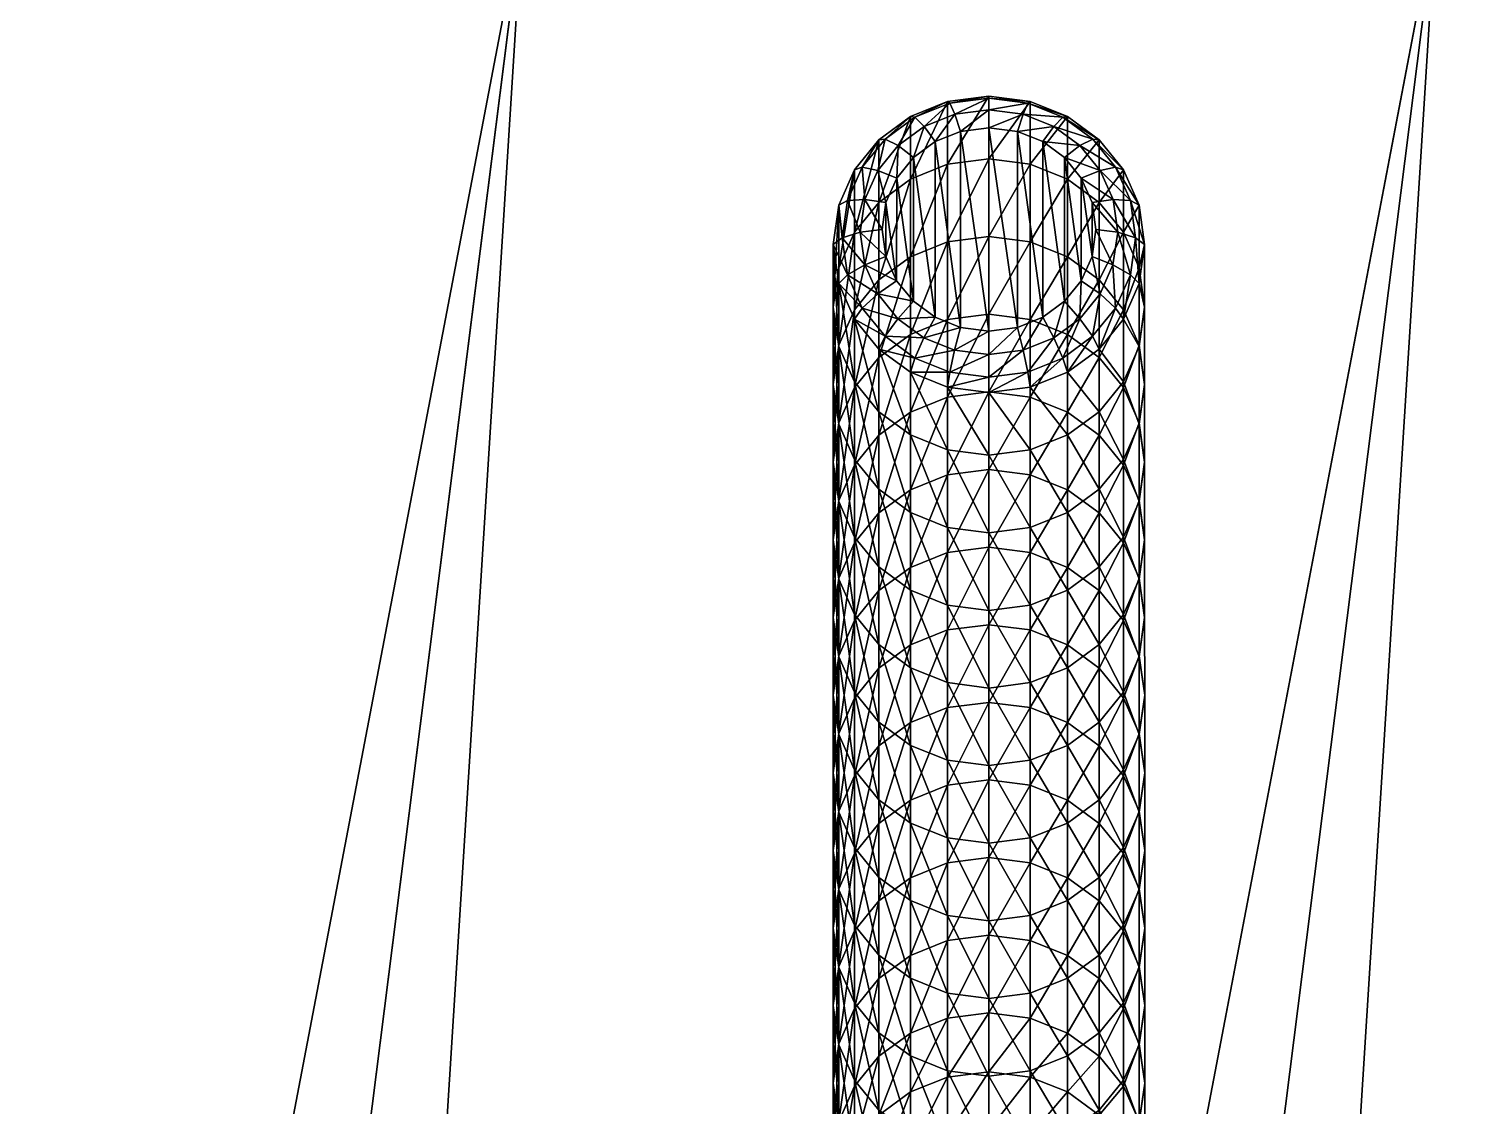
# Model space of a CAD drawing. Header units: inches. Extents: x -272 to 183, y -215 to 260.
# Drawn here: x -51.52 to -32.26, y 86.32 to 100.81 of the extents above; entities that cross this region are included whole.
import ezdxf

# ---------------------------------------------------------------- set-up
doc = ezdxf.new("R2010")
doc.units = ezdxf.units.IN
doc.header["$MEASUREMENT"] = 0
doc.layers.add('Layer 1', color=7, linetype='Continuous')

# ---------------------------------------------------------------- blocks, each defined once
blk = doc.blocks.new('Loft02_pivot')
at = {"color": 18, "true_color": 0x000000}
mesh = blk.add_polyface(dxfattribs=at)
corners = [(32.201, -44.059, 0), (32.273, -44.036, -0.556), (31.416, -41.594, 0), (36.975, -45.252, 0), (36.903, -45.275, 0.556), (36.189, -42.789, 0), (36.118, -42.812, 0.556), (36.702, -45.339, 1.056), (35.917, -42.876, 1.056), (36.391, -45.439, 1.479), (35.605, -42.975, 1.479), (35.987, -45.568, 1.807), (35.201, -43.104, 1.807), (35.511, -45.721, 2.018), (34.725, -43.255, 2.018), (34.982, -45.89, 2.093), (34.195, -43.424, 2.093), (34.453, -46.06, 2.018), (33.666, -43.593, 2.018), (33.977, -46.212, 1.807), (33.189, -43.744, 1.807), (33.573, -46.342, 1.479), (32.786, -43.873, 1.479), (33.262, -46.442, 1.056), (32.474, -43.972, 1.056), (33.061, -46.506, 0.556), (32.273, -44.036, 0.556), (32.989, -46.529, 0), (33.061, -46.506, -0.556), (33.262, -46.442, -1.056), (32.474, -43.972, -1.056), (33.573, -46.342, -1.479), (32.786, -43.873, -1.479), (33.977, -46.212, -1.807), (33.189, -43.744, -1.807), (34.453, -46.06, -2.018), (33.666, -43.593, -2.018), (34.982, -45.89, -2.092), (34.195, -43.424, -2.092), (35.511, -45.721, -2.018), (34.725, -43.255, -2.018), (35.987, -45.568, -1.807), (35.201, -43.104, -1.807), (36.391, -45.439, -1.479), (35.605, -42.975, -1.479), (36.702, -45.339, -1.056), (35.917, -42.876, -1.056), (36.903, -45.275, -0.556), (36.118, -42.812, -0.556), (37.695, -47.731, 0.556), (37.494, -47.796, 1.056), (37.182, -47.897, 1.479), (36.78, -48.028, 1.807), (36.304, -48.182, 2.018), (35.776, -48.354, 2.093), (35.247, -48.525, 2.018), (35.776, -48.354, -2.092), (36.304, -48.182, -2.018), (36.78, -48.028, -1.807), (37.182, -47.897, -1.479), (37.494, -47.796, -1.056), (37.695, -47.731, -0.556), (37.766, -47.708, 0)]
mesh.append_faces([[corners[k] for k in face] for face in [(0, 1, 2), (3, 4, 5), (4, 6, 5), (4, 7, 6), (7, 8, 6), (7, 9, 8), (9, 10, 8), (9, 11, 10), (11, 12, 10), (11, 13, 12), (13, 14, 12), (13, 15, 14), (15, 16, 14), (15, 17, 16), (17, 18, 16), (17, 19, 18), (19, 20, 18), (19, 21, 20), (21, 22, 20), (21, 23, 22), (23, 24, 22), (23, 25, 24), (25, 26, 24), (25, 27, 26), (27, 0, 26), (27, 28, 0), (28, 1, 0), (28, 29, 1), (29, 30, 1), (29, 31, 30), (31, 32, 30), (31, 33, 32), (33, 34, 32), (33, 35, 34), (35, 36, 34), (35, 37, 36), (37, 38, 36), (37, 39, 38), (39, 40, 38), (39, 41, 40), (41, 42, 40), (41, 43, 42), (43, 44, 42), (43, 45, 44), (45, 46, 44), (45, 47, 46), (47, 48, 46), (47, 3, 48), (3, 5, 48), (49, 4, 3), (50, 7, 4), (51, 9, 7), (52, 11, 9), (53, 13, 11), (54, 15, 13), (55, 17, 15), (56, 37, 35), (57, 39, 37), (58, 41, 39), (59, 43, 41), (60, 45, 43), (61, 47, 45), (62, 3, 47)]], dxfattribs={"color": 18})
mesh = blk.add_polyface(dxfattribs=at)
corners = [(37.766, -47.708, 0), (37.695, -47.731, 0.556), (36.975, -45.252, 0), (37.494, -47.796, 1.056), (36.903, -45.275, 0.556), (37.182, -47.897, 1.479), (36.702, -45.339, 1.056), (36.78, -48.028, 1.807), (36.391, -45.439, 1.479), (36.304, -48.182, 2.018), (35.987, -45.568, 1.807), (35.776, -48.354, 2.093), (35.511, -45.721, 2.018), (35.247, -48.525, 2.018), (34.982, -45.89, 2.093), (34.771, -48.68, 1.807), (34.453, -46.06, 2.018), (33.977, -46.212, 1.807), (34.369, -48.81, 1.479), (33.573, -46.342, 1.479), (34.057, -48.911, 1.056), (33.262, -46.442, 1.056), (33.856, -48.977, 0.556), (33.061, -46.506, 0.556), (33.785, -49, 0), (32.989, -46.529, 0), (33.856, -48.977, -0.556), (33.061, -46.506, -0.556), (34.057, -48.911, -1.056), (33.262, -46.442, -1.056), (34.369, -48.81, -1.479), (33.573, -46.342, -1.479), (34.771, -48.68, -1.807), (33.977, -46.212, -1.807), (35.247, -48.525, -2.018), (34.453, -46.06, -2.018), (35.776, -48.354, -2.092), (36.304, -48.182, -2.018), (34.982, -45.89, -2.092), (36.78, -48.028, -1.807), (35.511, -45.721, -2.018), (37.182, -47.897, -1.479), (35.987, -45.568, -1.807), (37.494, -47.796, -1.056), (36.391, -45.439, -1.479), (37.695, -47.731, -0.556), (36.702, -45.339, -1.056), (36.903, -45.275, -0.556), (38.809, -50.923, 0), (38.738, -50.946, 0.556), (38.537, -51.011, 1.056), (38.226, -51.112, 1.479), (37.823, -51.243, 1.807), (37.348, -51.397, 2.018), (36.819, -51.569, 2.093), (36.29, -51.741, 2.018), (35.815, -51.895, 1.807), (35.412, -52.026, 1.479), (35.101, -52.127, 1.056), (34.9, -52.192, 0.556), (35.101, -52.127, -1.056), (35.412, -52.026, -1.479), (35.815, -51.895, -1.807), (36.29, -51.741, -2.018), (36.819, -51.569, -2.092), (37.348, -51.397, -2.018), (37.823, -51.243, -1.807), (38.226, -51.112, -1.479), (38.537, -51.011, -1.056), (38.738, -50.946, -0.556)]
mesh.append_faces([[corners[k] for k in face] for face in [(0, 1, 2), (1, 3, 4), (3, 5, 6), (5, 7, 8), (7, 9, 10), (9, 11, 12), (11, 13, 14), (13, 15, 16), (15, 17, 16), (15, 18, 17), (18, 19, 17), (18, 20, 19), (20, 21, 19), (20, 22, 21), (22, 23, 21), (22, 24, 23), (24, 25, 23), (24, 26, 25), (26, 27, 25), (26, 28, 27), (28, 29, 27), (28, 30, 29), (30, 31, 29), (30, 32, 31), (32, 33, 31), (32, 34, 33), (34, 35, 33), (34, 36, 35), (36, 37, 38), (37, 39, 40), (39, 41, 42), (41, 43, 44), (43, 45, 46), (45, 0, 47), (48, 49, 0), (49, 1, 0), (49, 50, 1), (50, 3, 1), (50, 51, 3), (51, 5, 3), (52, 7, 5), (53, 9, 7), (54, 11, 9), (55, 13, 11), (56, 15, 13), (57, 18, 15), (58, 20, 18), (59, 22, 20), (60, 28, 26), (61, 30, 28), (62, 32, 30), (63, 34, 32), (64, 36, 34), (65, 37, 36), (66, 39, 37), (67, 41, 39), (67, 68, 41), (68, 43, 41), (68, 69, 43), (69, 45, 43), (69, 48, 45), (48, 0, 45)]], dxfattribs={"color": 18})
mesh = blk.add_polyface(dxfattribs=at)
corners = [(38.226, -51.112, 1.479), (37.823, -51.243, 1.807), (37.182, -47.897, 1.479), (37.348, -51.397, 2.018), (36.78, -48.028, 1.807), (36.819, -51.569, 2.093), (36.304, -48.182, 2.018), (36.29, -51.741, 2.018), (35.776, -48.354, 2.093), (35.815, -51.895, 1.807), (35.247, -48.525, 2.018), (35.412, -52.026, 1.479), (34.771, -48.68, 1.807), (35.101, -52.127, 1.056), (34.369, -48.81, 1.479), (34.9, -52.192, 0.556), (34.057, -48.911, 1.056), (34.829, -52.215, 0), (33.856, -48.977, 0.556), (33.785, -49, 0), (34.9, -52.192, -0.556), (33.856, -48.977, -0.556), (35.101, -52.127, -1.056), (35.412, -52.026, -1.479), (34.057, -48.911, -1.056), (35.815, -51.895, -1.807), (34.369, -48.81, -1.479), (36.29, -51.741, -2.018), (34.771, -48.68, -1.807), (36.819, -51.569, -2.092), (35.247, -48.525, -2.018), (37.348, -51.397, -2.018), (35.776, -48.354, -2.092), (37.823, -51.243, -1.807), (36.304, -48.182, -2.018), (38.226, -51.112, -1.479), (36.78, -48.028, -1.807), (39.853, -54.138, 0), (39.782, -54.161, 0.556), (38.809, -50.923, 0), (38.738, -50.946, 0.556), (39.581, -54.226, 1.056), (38.537, -51.011, 1.056), (39.27, -54.327, 1.479), (38.867, -54.458, 1.807), (38.391, -54.612, 2.018), (37.863, -54.784, 2.093), (37.334, -54.956, 2.018), (36.859, -55.11, 1.807), (36.456, -55.241, 1.479), (36.144, -55.342, 1.056), (35.944, -55.407, 0.556), (35.872, -55.43, 0), (35.944, -55.407, -0.556), (36.144, -55.342, -1.056), (36.456, -55.241, -1.479), (36.859, -55.11, -1.807), (37.334, -54.956, -2.018), (37.863, -54.784, -2.092), (38.391, -54.612, -2.018), (38.867, -54.458, -1.807), (39.27, -54.327, -1.479), (39.581, -54.226, -1.056), (38.537, -51.011, -1.056), (39.782, -54.161, -0.556), (38.738, -50.946, -0.556)]
mesh.append_faces([[corners[k] for k in face] for face in [(0, 1, 2), (1, 3, 4), (3, 5, 6), (5, 7, 8), (7, 9, 10), (9, 11, 12), (11, 13, 14), (13, 15, 16), (15, 17, 18), (17, 19, 18), (17, 20, 19), (20, 21, 19), (20, 22, 21), (22, 23, 24), (23, 25, 26), (25, 27, 28), (27, 29, 30), (29, 31, 32), (31, 33, 34), (33, 35, 36), (37, 38, 39), (38, 40, 39), (38, 41, 40), (41, 42, 40), (41, 43, 42), (43, 0, 42), (43, 44, 0), (44, 1, 0), (44, 45, 1), (45, 3, 1), (45, 46, 3), (46, 5, 3), (46, 47, 5), (47, 7, 5), (47, 48, 7), (48, 9, 7), (48, 49, 9), (49, 11, 9), (49, 50, 11), (50, 13, 11), (51, 15, 13), (52, 17, 15), (53, 20, 17), (54, 22, 20), (55, 23, 22), (55, 56, 23), (56, 25, 23), (56, 57, 25), (57, 27, 25), (57, 58, 27), (58, 29, 27), (58, 59, 29), (59, 31, 29), (59, 60, 31), (60, 33, 31), (60, 61, 33), (61, 35, 33), (61, 62, 35), (62, 63, 35), (62, 64, 63), (64, 65, 63), (64, 37, 65), (37, 39, 65)]], dxfattribs={"color": 18})
mesh = blk.add_polyface(dxfattribs=at)
corners = [(36.144, -55.342, 1.056), (35.944, -55.407, 0.556), (35.101, -52.127, 1.056), (35.872, -55.43, 0), (34.9, -52.192, 0.556), (35.944, -55.407, -0.556), (34.829, -52.215, 0), (36.144, -55.342, -1.056), (34.9, -52.192, -0.556), (36.456, -55.241, -1.479), (35.101, -52.127, -1.056), (40.897, -57.354, 0), (40.825, -57.377, 0.556), (39.853, -54.138, 0), (39.782, -54.161, 0.556), (40.625, -57.442, 1.056), (39.581, -54.226, 1.056), (40.313, -57.543, 1.479), (39.27, -54.327, 1.479), (39.91, -57.674, 1.807), (38.867, -54.458, 1.807), (39.435, -57.828, 2.018), (38.391, -54.612, 2.018), (38.906, -57.999, 2.093), (37.863, -54.784, 2.093), (38.377, -58.171, 2.018), (37.334, -54.956, 2.018), (37.902, -58.325, 1.807), (36.859, -55.11, 1.807), (37.499, -58.456, 1.479), (36.456, -55.241, 1.479), (37.188, -58.557, 1.056), (36.987, -58.622, 0.556), (36.916, -58.645, 0), (36.987, -58.622, -0.556), (37.188, -58.557, -1.056), (37.499, -58.456, -1.479), (37.902, -58.325, -1.807), (36.859, -55.11, -1.807), (38.377, -58.171, -2.018), (37.334, -54.956, -2.018), (38.906, -57.999, -2.092), (37.863, -54.784, -2.092), (39.435, -57.828, -2.018), (38.391, -54.612, -2.018), (39.91, -57.674, -1.807), (38.867, -54.458, -1.807), (40.313, -57.543, -1.479), (39.27, -54.327, -1.479), (40.625, -57.442, -1.056), (39.581, -54.226, -1.056), (40.825, -57.377, -0.556), (39.782, -54.161, -0.556), (41.869, -60.592, 0.556), (41.668, -60.657, 1.056), (41.357, -60.758, 1.479), (40.954, -60.889, 1.807), (40.954, -60.889, -1.807), (41.357, -60.758, -1.479), (41.668, -60.657, -1.056), (41.869, -60.592, -0.556), (41.94, -60.569, 0)]
mesh.append_faces([[corners[k] for k in face] for face in [(0, 1, 2), (1, 3, 4), (3, 5, 6), (5, 7, 8), (7, 9, 10), (11, 12, 13), (12, 14, 13), (12, 15, 14), (15, 16, 14), (15, 17, 16), (17, 18, 16), (17, 19, 18), (19, 20, 18), (19, 21, 20), (21, 22, 20), (21, 23, 22), (23, 24, 22), (23, 25, 24), (25, 26, 24), (25, 27, 26), (27, 28, 26), (27, 29, 28), (29, 30, 28), (29, 31, 30), (31, 0, 30), (31, 32, 0), (32, 1, 0), (32, 33, 1), (33, 3, 1), (33, 34, 3), (34, 5, 3), (34, 35, 5), (35, 7, 5), (35, 36, 7), (36, 9, 7), (36, 37, 9), (37, 38, 9), (37, 39, 38), (39, 40, 38), (39, 41, 40), (41, 42, 40), (41, 43, 42), (43, 44, 42), (43, 45, 44), (45, 46, 44), (45, 47, 46), (47, 48, 46), (47, 49, 48), (49, 50, 48), (49, 51, 50), (51, 52, 50), (51, 11, 52), (11, 13, 52), (53, 12, 11), (54, 15, 12), (55, 17, 15), (56, 19, 17), (57, 45, 43), (58, 47, 45), (59, 49, 47), (60, 51, 49), (61, 11, 51)]], dxfattribs={"color": 18})
mesh = blk.add_polyface(dxfattribs=at)
corners = [(41.94, -60.569, 0), (41.869, -60.592, 0.556), (40.897, -57.354, 0), (41.668, -60.657, 1.056), (40.825, -57.377, 0.556), (41.357, -60.758, 1.479), (40.625, -57.442, 1.056), (40.954, -60.889, 1.807), (40.313, -57.543, 1.479), (40.478, -61.043, 2.018), (39.91, -57.674, 1.807), (39.435, -57.828, 2.018), (39.95, -61.215, 2.093), (38.906, -57.999, 2.093), (39.421, -61.386, 2.018), (38.377, -58.171, 2.018), (38.945, -61.54, 1.807), (37.902, -58.325, 1.807), (38.543, -61.671, 1.479), (37.499, -58.456, 1.479), (38.231, -61.772, 1.056), (37.188, -58.557, 1.056), (38.03, -61.837, 0.556), (36.987, -58.622, 0.556), (37.959, -61.86, 0), (36.916, -58.645, 0), (38.03, -61.837, -0.556), (36.987, -58.622, -0.556), (38.231, -61.772, -1.056), (37.188, -58.557, -1.056), (38.543, -61.671, -1.479), (37.499, -58.456, -1.479), (38.945, -61.54, -1.807), (37.902, -58.325, -1.807), (39.421, -61.386, -2.018), (38.377, -58.171, -2.018), (39.95, -61.215, -2.092), (38.906, -57.999, -2.092), (40.478, -61.043, -2.018), (39.435, -57.828, -2.018), (40.954, -60.889, -1.807), (41.357, -60.758, -1.479), (39.91, -57.674, -1.807), (41.668, -60.657, -1.056), (40.313, -57.543, -1.479), (41.869, -60.592, -0.556), (40.625, -57.442, -1.056), (40.825, -57.377, -0.556), (42.984, -63.784, 0), (42.913, -63.807, 0.556), (42.712, -63.873, 1.056), (42.4, -63.974, 1.479), (41.997, -64.104, 1.807), (41.522, -64.258, 2.018), (40.993, -64.43, 2.093), (40.464, -64.601, 2.018), (39.989, -64.755, 1.807), (39.586, -64.886, 1.479), (39.275, -64.987, 1.056), (39.586, -64.886, -1.479), (39.989, -64.755, -1.807), (40.464, -64.601, -2.018), (40.993, -64.43, -2.092), (41.522, -64.258, -2.018), (41.997, -64.104, -1.807), (42.4, -63.974, -1.479), (42.712, -63.873, -1.056), (42.913, -63.807, -0.556)]
mesh.append_faces([[corners[k] for k in face] for face in [(0, 1, 2), (1, 3, 4), (3, 5, 6), (5, 7, 8), (7, 9, 10), (9, 11, 10), (9, 12, 11), (12, 13, 11), (12, 14, 13), (14, 15, 13), (14, 16, 15), (16, 17, 15), (16, 18, 17), (18, 19, 17), (18, 20, 19), (20, 21, 19), (20, 22, 21), (22, 23, 21), (22, 24, 23), (24, 25, 23), (24, 26, 25), (26, 27, 25), (26, 28, 27), (28, 29, 27), (28, 30, 29), (30, 31, 29), (30, 32, 31), (32, 33, 31), (32, 34, 33), (34, 35, 33), (34, 36, 35), (36, 37, 35), (36, 38, 37), (38, 39, 37), (38, 40, 39), (40, 41, 42), (41, 43, 44), (43, 45, 46), (45, 0, 47), (48, 49, 0), (49, 1, 0), (49, 50, 1), (50, 3, 1), (51, 5, 3), (52, 7, 5), (53, 9, 7), (54, 12, 9), (55, 14, 12), (56, 16, 14), (57, 18, 16), (58, 20, 18), (59, 30, 28), (60, 32, 30), (61, 34, 32), (62, 36, 34), (63, 38, 36), (64, 40, 38), (65, 41, 40), (66, 43, 41), (66, 67, 43), (67, 45, 43), (67, 48, 45), (48, 0, 45)]], dxfattribs={"color": 18})
mesh = blk.add_polyface(dxfattribs=at)
corners = [(42.712, -63.873, 1.056), (42.4, -63.974, 1.479), (41.668, -60.657, 1.056), (41.997, -64.104, 1.807), (41.357, -60.758, 1.479), (41.522, -64.258, 2.018), (40.954, -60.889, 1.807), (40.993, -64.43, 2.093), (40.478, -61.043, 2.018), (40.464, -64.601, 2.018), (39.95, -61.215, 2.093), (39.989, -64.755, 1.807), (39.421, -61.386, 2.018), (39.586, -64.886, 1.479), (38.945, -61.54, 1.807), (39.275, -64.987, 1.056), (38.543, -61.671, 1.479), (39.074, -65.052, 0.556), (38.231, -61.772, 1.056), (38.03, -61.837, 0.556), (39.003, -65.075, 0), (37.959, -61.86, 0), (39.074, -65.052, -0.556), (38.03, -61.837, -0.556), (39.275, -64.987, -1.056), (38.231, -61.772, -1.056), (39.586, -64.886, -1.479), (39.989, -64.755, -1.807), (38.543, -61.671, -1.479), (40.464, -64.601, -2.018), (38.945, -61.54, -1.807), (40.993, -64.43, -2.092), (39.421, -61.386, -2.018), (41.522, -64.258, -2.018), (39.95, -61.215, -2.092), (41.997, -64.104, -1.807), (40.478, -61.043, -2.018), (42.4, -63.974, -1.479), (40.954, -60.889, -1.807), (42.712, -63.873, -1.056), (41.357, -60.758, -1.479), (44.027, -67, 0), (43.956, -67.023, 0.556), (42.984, -63.784, 0), (42.913, -63.807, 0.556), (43.755, -67.088, 1.056), (43.444, -67.189, 1.479), (43.041, -67.319, 1.807), (42.566, -67.474, 2.018), (42.037, -67.645, 2.093), (41.508, -67.816, 2.018), (41.033, -67.971, 1.807), (40.63, -68.101, 1.479), (40.318, -68.202, 1.056), (40.117, -68.267, 0.556), (40.046, -68.29, 0), (40.117, -68.267, -0.556), (40.318, -68.202, -1.056), (40.63, -68.101, -1.479), (41.033, -67.971, -1.807), (41.508, -67.816, -2.018), (42.037, -67.645, -2.092), (42.566, -67.474, -2.018), (43.041, -67.319, -1.807), (43.444, -67.189, -1.479), (43.755, -67.088, -1.056), (43.956, -67.023, -0.556), (42.913, -63.807, -0.556)]
mesh.append_faces([[corners[k] for k in face] for face in [(0, 1, 2), (1, 3, 4), (3, 5, 6), (5, 7, 8), (7, 9, 10), (9, 11, 12), (11, 13, 14), (13, 15, 16), (15, 17, 18), (17, 19, 18), (17, 20, 19), (20, 21, 19), (20, 22, 21), (22, 23, 21), (22, 24, 23), (24, 25, 23), (24, 26, 25), (26, 27, 28), (27, 29, 30), (29, 31, 32), (31, 33, 34), (33, 35, 36), (35, 37, 38), (37, 39, 40), (41, 42, 43), (42, 44, 43), (42, 45, 44), (45, 0, 44), (45, 46, 0), (46, 1, 0), (46, 47, 1), (47, 3, 1), (47, 48, 3), (48, 5, 3), (48, 49, 5), (49, 7, 5), (49, 50, 7), (50, 9, 7), (51, 11, 9), (52, 13, 11), (53, 15, 13), (54, 17, 15), (55, 20, 17), (56, 22, 20), (57, 24, 22), (58, 26, 24), (59, 27, 26), (60, 29, 27), (60, 61, 29), (61, 31, 29), (61, 62, 31), (62, 33, 31), (62, 63, 33), (63, 35, 33), (63, 64, 35), (64, 37, 35), (64, 65, 37), (65, 39, 37), (65, 66, 39), (66, 67, 39), (66, 41, 67), (41, 43, 67)]], dxfattribs={"color": 18})
mesh = blk.add_polyface(dxfattribs=at)
corners = [(41.508, -67.816, 2.018), (41.033, -67.971, 1.807), (40.464, -64.601, 2.018), (40.63, -68.101, 1.479), (39.989, -64.755, 1.807), (40.318, -68.202, 1.056), (39.586, -64.886, 1.479), (40.117, -68.267, 0.556), (39.275, -64.987, 1.056), (40.046, -68.29, 0), (39.074, -65.052, 0.556), (40.117, -68.267, -0.556), (39.003, -65.075, 0), (40.318, -68.202, -1.056), (39.074, -65.052, -0.556), (40.63, -68.101, -1.479), (39.275, -64.987, -1.056), (41.033, -67.971, -1.807), (39.586, -64.886, -1.479), (41.508, -67.816, -2.018), (39.989, -64.755, -1.807), (45.071, -70.215, 0), (45, -70.238, 0.556), (44.027, -67, 0), (43.956, -67.023, 0.556), (44.799, -70.303, 1.056), (43.755, -67.088, 1.056), (44.487, -70.404, 1.479), (43.444, -67.189, 1.479), (44.084, -70.535, 1.807), (43.041, -67.319, 1.807), (43.609, -70.689, 2.018), (42.566, -67.474, 2.018), (43.08, -70.861, 2.092), (42.037, -67.645, 2.093), (42.551, -71.032, 2.018), (42.076, -71.186, 1.806), (41.673, -71.317, 1.479), (41.362, -71.418, 1.055), (41.161, -71.483, 0.556), (41.09, -71.506, 0), (41.161, -71.482, -0.556), (41.362, -71.417, -1.056), (41.673, -71.316, -1.479), (42.076, -71.185, -1.807), (42.551, -71.031, -2.018), (43.08, -70.86, -2.092), (42.037, -67.645, -2.092), (43.609, -70.688, -2.018), (42.566, -67.474, -2.018), (44.084, -70.534, -1.806), (43.041, -67.319, -1.807), (44.487, -70.403, -1.479), (43.444, -67.189, -1.479), (44.799, -70.303, -1.055), (43.755, -67.088, -1.056), (45, -70.238, -0.556), (43.956, -67.023, -0.556), (46.043, -73.454, 0.556), (45.842, -73.519, 1.056), (45.842, -73.518, -1.055), (46.043, -73.453, -0.555), (46.114, -73.43, 0)]
mesh.append_faces([[corners[k] for k in face] for face in [(0, 1, 2), (1, 3, 4), (3, 5, 6), (5, 7, 8), (7, 9, 10), (9, 11, 12), (11, 13, 14), (13, 15, 16), (15, 17, 18), (17, 19, 20), (21, 22, 23), (22, 24, 23), (22, 25, 24), (25, 26, 24), (25, 27, 26), (27, 28, 26), (27, 29, 28), (29, 30, 28), (29, 31, 30), (31, 32, 30), (31, 33, 32), (33, 34, 32), (33, 35, 34), (35, 0, 34), (35, 36, 0), (36, 1, 0), (36, 37, 1), (37, 3, 1), (37, 38, 3), (38, 5, 3), (38, 39, 5), (39, 7, 5), (39, 40, 7), (40, 9, 7), (40, 41, 9), (41, 11, 9), (41, 42, 11), (42, 13, 11), (42, 43, 13), (43, 15, 13), (43, 44, 15), (44, 17, 15), (44, 45, 17), (45, 19, 17), (45, 46, 19), (46, 47, 19), (46, 48, 47), (48, 49, 47), (48, 50, 49), (50, 51, 49), (50, 52, 51), (52, 53, 51), (52, 54, 53), (54, 55, 53), (54, 56, 55), (56, 57, 55), (56, 21, 57), (21, 23, 57), (58, 22, 21), (59, 25, 22), (60, 54, 52), (61, 56, 54), (62, 21, 56)]], dxfattribs={"color": 18})
mesh = blk.add_polyface(dxfattribs=at)
corners = [(46.114, -73.43, 0), (46.043, -73.454, 0.556), (45.071, -70.215, 0), (45.842, -73.519, 1.056), (45, -70.238, 0.556), (45.531, -73.62, 1.48), (44.799, -70.303, 1.056), (44.487, -70.404, 1.479), (45.128, -73.751, 1.807), (44.084, -70.535, 1.807), (44.653, -73.905, 2.018), (43.609, -70.689, 2.018), (44.124, -74.077, 2.092), (43.08, -70.861, 2.092), (43.595, -74.248, 2.018), (42.551, -71.032, 2.018), (43.12, -74.402, 1.806), (42.076, -71.186, 1.806), (42.717, -74.533, 1.479), (41.673, -71.317, 1.479), (42.405, -74.633, 1.055), (41.362, -71.418, 1.055), (42.205, -74.698, 0.555), (41.161, -71.483, 0.556), (42.133, -74.721, 0), (41.09, -71.506, 0), (42.205, -74.697, -0.556), (41.161, -71.482, -0.556), (42.405, -74.632, -1.056), (41.362, -71.417, -1.056), (42.717, -74.531, -1.48), (41.673, -71.316, -1.479), (43.12, -74.4, -1.807), (42.076, -71.185, -1.807), (43.595, -74.246, -2.018), (42.551, -71.031, -2.018), (44.124, -74.074, -2.092), (43.08, -70.86, -2.092), (44.653, -73.903, -2.018), (43.609, -70.688, -2.018), (45.128, -73.749, -1.806), (44.084, -70.534, -1.806), (45.531, -73.618, -1.479), (44.487, -70.403, -1.479), (45.842, -73.518, -1.055), (46.043, -73.453, -0.555), (44.799, -70.303, -1.055), (45, -70.238, -0.556), (47.158, -76.645, 0), (47.087, -76.669, 0.556), (46.886, -76.734, 1.056), (46.574, -76.835, 1.48), (46.172, -76.966, 1.807), (45.696, -77.121, 2.018), (45.167, -77.292, 2.092), (44.639, -77.464, 2.018), (44.163, -77.618, 1.806), (43.76, -77.748, 1.479), (44.163, -77.615, -1.807), (44.639, -77.461, -2.018), (45.167, -77.289, -2.092), (45.696, -77.118, -2.018), (46.172, -76.964, -1.806), (46.574, -76.833, -1.479), (46.886, -76.733, -1.055), (47.087, -76.668, -0.555)]
mesh.append_faces([[corners[k] for k in face] for face in [(0, 1, 2), (1, 3, 4), (3, 5, 6), (5, 7, 6), (5, 8, 7), (8, 9, 7), (8, 10, 9), (10, 11, 9), (10, 12, 11), (12, 13, 11), (12, 14, 13), (14, 15, 13), (14, 16, 15), (16, 17, 15), (16, 18, 17), (18, 19, 17), (18, 20, 19), (20, 21, 19), (20, 22, 21), (22, 23, 21), (22, 24, 23), (24, 25, 23), (24, 26, 25), (26, 27, 25), (26, 28, 27), (28, 29, 27), (28, 30, 29), (30, 31, 29), (30, 32, 31), (32, 33, 31), (32, 34, 33), (34, 35, 33), (34, 36, 35), (36, 37, 35), (36, 38, 37), (38, 39, 37), (38, 40, 39), (40, 41, 39), (40, 42, 41), (42, 43, 41), (42, 44, 43), (44, 45, 46), (45, 0, 47), (48, 49, 0), (49, 1, 0), (50, 3, 1), (51, 5, 3), (52, 8, 5), (53, 10, 8), (54, 12, 10), (55, 14, 12), (56, 16, 14), (57, 18, 16), (58, 32, 30), (59, 34, 32), (60, 36, 34), (61, 38, 36), (62, 40, 38), (63, 42, 40), (64, 44, 42), (65, 45, 44), (48, 0, 45)]], dxfattribs={"color": 18})
mesh = blk.add_polyface(dxfattribs=at)
corners = [(47.087, -76.669, 0.556), (46.886, -76.734, 1.056), (46.043, -73.454, 0.556), (46.574, -76.835, 1.48), (45.842, -73.519, 1.056), (46.172, -76.966, 1.807), (45.531, -73.62, 1.48), (45.696, -77.121, 2.018), (45.128, -73.751, 1.807), (45.167, -77.292, 2.092), (44.653, -73.905, 2.018), (44.639, -77.464, 2.018), (44.124, -74.077, 2.092), (44.163, -77.618, 1.806), (43.595, -74.248, 2.018), (43.76, -77.748, 1.479), (43.12, -74.402, 1.806), (43.449, -77.849, 1.055), (42.717, -74.533, 1.479), (42.405, -74.633, 1.055), (43.248, -77.913, 0.555), (42.205, -74.698, 0.555), (43.177, -77.936, 0), (42.133, -74.721, 0), (43.248, -77.913, -0.556), (42.205, -74.697, -0.556), (43.449, -77.847, -1.056), (42.405, -74.632, -1.056), (43.76, -77.746, -1.48), (42.717, -74.531, -1.48), (44.163, -77.615, -1.807), (44.639, -77.461, -2.018), (43.12, -74.4, -1.807), (45.167, -77.289, -2.092), (43.595, -74.246, -2.018), (45.696, -77.118, -2.018), (44.124, -74.074, -2.092), (46.172, -76.964, -1.806), (44.653, -73.903, -2.018), (46.574, -76.833, -1.479), (45.128, -73.749, -1.806), (46.886, -76.733, -1.055), (45.531, -73.618, -1.479), (47.087, -76.668, -0.555), (45.842, -73.518, -1.055), (47.158, -76.645, 0), (46.043, -73.453, -0.555), (48.201, -79.861, 0), (48.13, -79.884, 0.556), (47.929, -79.949, 1.056), (47.618, -80.051, 1.48), (47.215, -80.182, 1.807), (46.74, -80.336, 2.018), (46.211, -80.507, 2.092), (45.682, -80.679, 2.018), (45.207, -80.833, 1.806), (44.804, -80.963, 1.479), (44.492, -81.064, 1.055), (44.292, -81.129, 0.555), (44.22, -81.151, 0), (44.292, -81.128, -0.556), (44.492, -81.062, -1.056), (44.804, -80.961, -1.48), (45.207, -80.83, -1.807), (45.682, -80.676, -2.018), (46.211, -80.504, -2.092), (46.74, -80.333, -2.018), (47.215, -80.179, -1.806), (47.618, -80.049, -1.479), (47.929, -79.948, -1.055), (48.13, -79.883, -0.555)]
mesh.append_faces([[corners[k] for k in face] for face in [(0, 1, 2), (1, 3, 4), (3, 5, 6), (5, 7, 8), (7, 9, 10), (9, 11, 12), (11, 13, 14), (13, 15, 16), (15, 17, 18), (17, 19, 18), (17, 20, 19), (20, 21, 19), (20, 22, 21), (22, 23, 21), (22, 24, 23), (24, 25, 23), (24, 26, 25), (26, 27, 25), (26, 28, 27), (28, 29, 27), (28, 30, 29), (30, 31, 32), (31, 33, 34), (33, 35, 36), (35, 37, 38), (37, 39, 40), (39, 41, 42), (41, 43, 44), (43, 45, 46), (47, 48, 45), (48, 0, 45), (48, 49, 0), (49, 1, 0), (49, 50, 1), (50, 3, 1), (50, 51, 3), (51, 5, 3), (51, 52, 5), (52, 7, 5), (53, 9, 7), (54, 11, 9), (55, 13, 11), (56, 15, 13), (57, 17, 15), (58, 20, 17), (59, 22, 20), (60, 24, 22), (61, 26, 24), (62, 28, 26), (63, 30, 28), (64, 31, 30), (65, 33, 31), (66, 35, 33), (66, 67, 35), (67, 37, 35), (67, 68, 37), (68, 39, 37), (68, 69, 39), (69, 41, 39), (69, 70, 41), (70, 43, 41), (70, 47, 43), (47, 45, 43)]], dxfattribs={"color": 18})
mesh = blk.add_polyface(dxfattribs=at)
corners = [(46.74, -80.336, 2.018), (46.211, -80.507, 2.092), (45.696, -77.121, 2.018), (45.682, -80.679, 2.018), (45.167, -77.292, 2.092), (45.207, -80.833, 1.806), (44.639, -77.464, 2.018), (44.804, -80.963, 1.479), (44.163, -77.618, 1.806), (44.492, -81.064, 1.055), (43.76, -77.748, 1.479), (44.292, -81.129, 0.555), (43.449, -77.849, 1.055), (44.22, -81.151, 0), (43.248, -77.913, 0.555), (44.292, -81.128, -0.556), (43.177, -77.936, 0), (44.492, -81.062, -1.056), (43.248, -77.913, -0.556), (44.804, -80.961, -1.48), (43.449, -77.847, -1.056), (45.207, -80.83, -1.807), (43.76, -77.746, -1.48), (45.682, -80.676, -2.018), (44.163, -77.615, -1.807), (46.211, -80.504, -2.092), (44.639, -77.461, -2.018), (46.74, -80.333, -2.018), (45.167, -77.289, -2.092), (49.245, -83.076, 0), (49.174, -83.099, 0.556), (48.201, -79.861, 0), (48.13, -79.884, 0.556), (48.973, -83.165, 1.056), (47.929, -79.949, 1.056), (48.662, -83.266, 1.48), (47.618, -80.051, 1.48), (48.259, -83.397, 1.807), (47.215, -80.182, 1.807), (47.783, -83.551, 2.018), (47.254, -83.723, 2.092), (46.726, -83.894, 2.018), (46.25, -84.048, 1.806), (45.847, -84.178, 1.479), (45.536, -84.279, 1.055), (45.335, -84.344, 0.555), (45.264, -84.367, 0), (45.335, -84.343, -0.556), (45.536, -84.278, -1.056), (45.847, -84.176, -1.48), (46.25, -84.045, -1.807), (46.726, -83.891, -2.018), (47.254, -83.72, -2.092), (47.783, -83.548, -2.018), (48.259, -83.394, -1.806), (47.215, -80.179, -1.806), (48.662, -83.264, -1.479), (47.618, -80.049, -1.479), (48.973, -83.163, -1.055), (47.929, -79.948, -1.055), (49.174, -83.098, -0.555), (48.13, -79.883, -0.555)]
mesh.append_faces([[corners[k] for k in face] for face in [(0, 1, 2), (1, 3, 4), (3, 5, 6), (5, 7, 8), (7, 9, 10), (9, 11, 12), (11, 13, 14), (13, 15, 16), (15, 17, 18), (17, 19, 20), (19, 21, 22), (21, 23, 24), (23, 25, 26), (25, 27, 28), (29, 30, 31), (30, 32, 31), (30, 33, 32), (33, 34, 32), (33, 35, 34), (35, 36, 34), (35, 37, 36), (37, 38, 36), (37, 39, 38), (39, 0, 38), (39, 40, 0), (40, 1, 0), (40, 41, 1), (41, 3, 1), (41, 42, 3), (42, 5, 3), (42, 43, 5), (43, 7, 5), (43, 44, 7), (44, 9, 7), (44, 45, 9), (45, 11, 9), (45, 46, 11), (46, 13, 11), (46, 47, 13), (47, 15, 13), (47, 48, 15), (48, 17, 15), (48, 49, 17), (49, 19, 17), (49, 50, 19), (50, 21, 19), (50, 51, 21), (51, 23, 21), (51, 52, 23), (52, 25, 23), (52, 53, 25), (53, 27, 25), (53, 54, 27), (54, 55, 27), (54, 56, 55), (56, 57, 55), (56, 58, 57), (58, 59, 57), (58, 60, 59), (60, 61, 59), (60, 29, 61), (29, 31, 61)]], dxfattribs={"color": 18})
blk = doc.blocks.new('cap 3_pivot')
at = {"color": 18, "true_color": 0x000000}
mesh = blk.add_polyface(dxfattribs=at)
corners = [(49.245, -83.076, 0), (50.016, -85.695, 0.556), (50.088, -85.672, 0), (49.174, -83.099, 0.556), (49.816, -85.761, 1.056), (48.973, -83.165, 1.056), (49.504, -85.862, 1.48), (48.662, -83.266, 1.48), (49.101, -85.993, 1.807), (48.259, -83.397, 1.807), (48.626, -86.148, 2.018), (47.783, -83.551, 2.018), (48.097, -86.32, 2.092), (47.254, -83.723, 2.092), (47.569, -86.491, 2.018), (46.726, -83.894, 2.018), (47.093, -86.645, 1.806), (46.25, -84.048, 1.806), (46.69, -86.776, 1.479), (45.847, -84.178, 1.479), (46.379, -86.877, 1.055), (45.536, -84.279, 1.055), (46.178, -86.941, 0.555), (45.335, -84.344, 0.555), (46.107, -86.964, 0), (45.264, -84.367, 0), (46.178, -86.941, -0.556), (45.335, -84.343, -0.556), (46.379, -86.875, -1.056), (45.536, -84.278, -1.056), (46.69, -86.774, -1.48), (45.847, -84.176, -1.48), (47.093, -86.643, -1.807), (46.25, -84.045, -1.807), (47.569, -86.488, -2.018), (46.726, -83.891, -2.018), (48.097, -86.317, -2.092), (47.254, -83.72, -2.092), (48.626, -86.145, -2.018), (47.783, -83.548, -2.018), (49.101, -85.991, -1.806), (48.259, -83.394, -1.806), (49.504, -85.86, -1.479), (48.662, -83.264, -1.479), (49.816, -85.76, -1.055), (48.973, -83.163, -1.055), (50.016, -85.695, -0.555), (49.174, -83.098, -0.555), (48.662, -86.817, -1.385), (47.934, -87.054, -1.385), (48.298, -86.935, -1.437), (47.608, -87.159, -1.241), (48.988, -86.712, -1.24), (47.332, -87.249, -1.016), (49.264, -86.622, -1.016), (47.118, -87.319, -0.725), (49.478, -86.553, -0.725), (46.981, -87.364, -0.383), (49.615, -86.508, -0.383), (46.932, -87.38, 0), (49.664, -86.493, 0), (46.981, -87.364, 0.383), (49.615, -86.509, 0.383), (47.118, -87.32, 0.725), (49.478, -86.554, 0.725), (47.332, -87.251, 1.016), (49.264, -86.623, 1.016), (47.608, -87.161, 1.24), (48.988, -86.713, 1.241), (47.934, -87.056, 1.385), (48.662, -86.819, 1.385), (48.298, -86.937, 1.437), (49.995, -86.008, 0.524), (49.906, -86.288, 0), (50.062, -85.985, 0), (49.847, -86.307, 0.461), (49.806, -86.069, 0.995), (49.681, -86.362, 0.873), (49.512, -86.165, 1.394), (49.424, -86.445, 1.223), (49.133, -86.288, 1.702), (49.091, -86.554, 1.494), (48.685, -86.434, 1.901), (48.699, -86.681, 1.668), (48.187, -86.596, 1.971), (48.261, -86.823, 1.73), (47.689, -86.757, 1.901), (47.823, -86.965, 1.667), (47.241, -86.902, 1.702), (47.431, -87.092, 1.493), (46.861, -87.025, 1.393), (47.098, -87.2, 1.222), (46.568, -87.12, 0.994), (46.84, -87.284, 0.872), (46.379, -87.181, 0.524), (46.675, -87.337, 0.46), (46.312, -87.203, 0), (46.616, -87.356, 0), (46.379, -87.181, -0.524), (46.675, -87.337, -0.461), (46.568, -87.119, -0.995), (46.841, -87.283, -0.873), (46.861, -87.023, -1.394), (47.098, -87.199, -1.223), (47.241, -86.9, -1.702), (47.431, -87.09, -1.493), (47.689, -86.755, -1.901), (47.823, -86.963, -1.668), (48.187, -86.593, -1.971), (48.261, -86.821, -1.729), (48.685, -86.431, -1.901), (48.699, -86.679, -1.667), (49.133, -86.286, -1.702), (49.091, -86.552, -1.493), (49.512, -86.163, -1.393), (49.424, -86.444, -1.222), (49.806, -86.068, -0.994), (49.681, -86.36, -0.872), (49.995, -86.007, -0.524), (49.847, -86.307, -0.46)]
mesh.append_faces([[corners[k] for k in face] for face in [(2, 1, 0), (1, 3, 0), (1, 4, 3), (4, 5, 3), (4, 6, 5), (6, 7, 5), (6, 8, 7), (8, 9, 7), (8, 10, 9), (10, 11, 9), (10, 12, 11), (12, 13, 11), (12, 14, 13), (14, 15, 13), (14, 16, 15), (16, 17, 15), (16, 18, 17), (18, 19, 17), (18, 20, 19), (20, 21, 19), (20, 22, 21), (22, 23, 21), (22, 24, 23), (24, 25, 23), (24, 26, 25), (26, 27, 25), (26, 28, 27), (28, 29, 27), (28, 30, 29), (30, 31, 29), (30, 32, 31), (32, 33, 31), (32, 34, 33), (34, 35, 33), (34, 36, 35), (36, 37, 35), (36, 38, 37), (38, 39, 37), (38, 40, 39), (40, 41, 39), (40, 42, 41), (42, 43, 41), (42, 44, 43), (44, 45, 43), (44, 46, 45), (46, 47, 45), (46, 2, 47), (2, 0, 47), (50, 49, 48), (51, 48, 49), (48, 51, 52), (53, 52, 51), (52, 53, 54), (55, 54, 53), (54, 55, 56), (57, 56, 55), (56, 57, 58), (59, 58, 57), (58, 59, 60), (61, 60, 59), (60, 61, 62), (63, 62, 61), (62, 63, 64), (65, 64, 63), (64, 65, 66), (67, 66, 65), (66, 67, 68), (69, 68, 67), (68, 69, 70), (70, 69, 71), (74, 73, 72), (73, 75, 72), (72, 75, 76), (75, 77, 76), (76, 77, 78), (77, 79, 78), (78, 79, 80), (79, 81, 80), (80, 81, 82), (81, 83, 82), (82, 83, 84), (83, 85, 84), (84, 85, 86), (85, 87, 86), (86, 87, 88), (87, 89, 88), (88, 89, 90), (89, 91, 90), (90, 91, 92), (91, 93, 92), (92, 93, 94), (93, 95, 94), (94, 95, 96), (95, 97, 96), (96, 97, 98), (97, 99, 98), (98, 99, 100), (99, 101, 100), (100, 101, 102), (101, 103, 102), (102, 103, 104), (103, 105, 104), (104, 105, 106), (105, 107, 106), (106, 107, 108), (107, 109, 108), (108, 109, 110), (109, 111, 110), (110, 111, 112), (111, 113, 112), (112, 113, 114), (113, 115, 114), (114, 115, 116), (115, 117, 116), (116, 117, 118), (117, 119, 118), (118, 119, 74), (119, 73, 74), (2, 74, 1), (74, 72, 1), (1, 72, 4), (72, 76, 4), (4, 76, 6), (76, 78, 6), (6, 78, 8), (78, 80, 8), (8, 80, 10), (80, 82, 10), (10, 82, 12), (82, 84, 12), (12, 84, 14), (84, 86, 14), (14, 86, 16), (86, 88, 16), (16, 88, 18), (88, 90, 18), (18, 90, 20), (90, 92, 20), (20, 92, 22), (92, 94, 22), (22, 94, 24), (94, 96, 24), (24, 96, 26), (96, 98, 26), (26, 98, 28), (98, 100, 28), (28, 100, 30), (100, 102, 30), (30, 102, 32), (102, 104, 32), (32, 104, 34), (104, 106, 34), (34, 106, 36), (106, 108, 36), (36, 108, 38), (108, 110, 38), (38, 110, 40), (110, 112, 40), (40, 112, 42), (112, 114, 42), (42, 114, 44), (114, 116, 44), (44, 116, 46), (116, 118, 46), (46, 118, 2), (118, 74, 2), (73, 60, 75), (60, 62, 75), (75, 62, 77), (62, 64, 77), (77, 64, 79), (64, 66, 79), (79, 66, 81), (66, 68, 81), (81, 68, 83), (68, 70, 83), (83, 70, 85), (70, 71, 85), (85, 71, 87), (71, 69, 87), (87, 69, 89), (69, 67, 89), (89, 67, 91), (67, 65, 91), (91, 65, 93), (65, 63, 93), (93, 63, 95), (63, 61, 95), (95, 61, 97), (61, 59, 97), (97, 59, 99), (59, 57, 99), (99, 57, 101), (57, 55, 101), (101, 55, 103), (55, 53, 103), (103, 53, 105), (53, 51, 105), (105, 51, 107), (51, 49, 107), (107, 49, 109), (49, 50, 109), (109, 50, 111), (50, 48, 111), (111, 48, 113), (48, 52, 113), (113, 52, 115), (52, 54, 115), (115, 54, 117), (54, 56, 117), (117, 56, 119), (56, 58, 119), (119, 58, 73), (58, 60, 73)]], dxfattribs={"color": 18})
blk = doc.blocks.new('Plane01')
at = {"color": 251, "true_color": 0x5f5048}
mesh = blk.add_polyface(dxfattribs=at)
corners = [(-641.924, 668.575), (349.976, -367.153), (349.976, 668.575), (-641.924, -367.153)]
mesh.append_faces([[corners[k] for k in face] for face in [(2, 1, 0), (1, 3, 0)]], dxfattribs={"color": 251})
blk = doc.blocks.new('Cylinder03')
at = {"color": 9, "true_color": 0xb8c1c8}
mesh = blk.add_polyface(dxfattribs=at)
corners = [(-7.086, 112.621, 7.089), (-7.086, 112.621, 0.48), (7.085, 112.621, 0.48), (-21.145, 110.845, 7.089), (-21.145, 110.845, 0.48), (-34.871, 107.321, 7.089), (-34.871, 107.321, 0.48), (-48.047, 102.104, 7.089), (-48.047, 102.104, 0.48), (7.069, 112.363, 7.477), (-7.069, 112.363, 7.477), (-7.08, 112.529, 7.311), (-21.128, 110.755, 0.258), (-21.096, 110.591, 0.092), (-7.08, 112.529, 0.258), (-7.069, 112.363, 0.092), (-21.128, 110.755, 7.311), (-21.096, 110.591, 7.477), (-34.842, 107.233, 0.258), (-34.791, 107.075, 0.092), (-34.842, 107.233, 7.311), (-34.791, 107.075, 7.477), (-48.007, 102.021, 0.258), (-47.937, 101.87, 0.092), (-48.007, 102.021, 7.311), (-47.937, 101.87, 7.477), (-60.326, 95.059, 0.092), (-60.415, 95.199, 7.311), (7.08, 112.529, 7.311), (-60.415, 95.199, 0.258), (-21.055, 110.373), (-7.055, 112.141), (-7.055, 112.141, 7.569), (-21.055, 110.373, 7.569), (-34.722, 106.863), (-34.722, 106.863, 7.569), (-47.842, 101.669), (-47.842, 101.669, 7.569), (-60.207, 94.871), (-60.326, 95.059, 7.477)]
mesh.append_faces([[corners[k] for k in face] for face in [(0, 1, 2), (0, 3, 1), (3, 4, 1), (3, 5, 4), (5, 6, 4), (5, 7, 6), (7, 8, 6), (9, 10, 11), (12, 13, 14), (13, 15, 14), (11, 10, 16), (10, 17, 16), (18, 19, 12), (19, 13, 12), (16, 17, 20), (17, 21, 20), (22, 23, 18), (23, 19, 18), (20, 21, 24), (21, 25, 24), (26, 23, 22), (24, 25, 27), (28, 11, 0), (4, 12, 1), (12, 14, 1), (0, 11, 3), (11, 16, 3), (6, 18, 4), (18, 12, 4), (3, 16, 5), (16, 20, 5), (8, 22, 6), (22, 18, 6), (5, 20, 7), (20, 24, 7), (29, 22, 8), (13, 30, 15), (30, 31, 15), (10, 32, 17), (32, 33, 17), (19, 34, 13), (34, 30, 13), (17, 33, 21), (33, 35, 21), (23, 36, 19), (36, 34, 19), (21, 35, 25), (35, 37, 25), (38, 36, 23), (25, 37, 39)]], dxfattribs={"color": 9})
mesh = blk.add_polyface(dxfattribs=at)
corners = [(48.047, 102.104, 7.089), (34.871, 107.321, 7.089), (48.047, 102.104, 0.48), (34.871, 107.321, 0.48), (21.145, 110.845, 7.089), (21.145, 110.845, 0.48), (7.085, 112.621, 7.089), (7.085, 112.621, 0.48), (-7.086, 112.621, 7.089), (34.842, 107.233, 0.258), (34.791, 107.075, 0.092), (48.007, 102.021, 0.258), (48.007, 102.021, 7.311), (47.936, 101.87, 7.477), (34.842, 107.233, 7.311), (34.791, 107.075, 7.477), (21.128, 110.755, 0.258), (21.096, 110.591, 0.092), (21.128, 110.755, 7.311), (21.096, 110.591, 7.477), (7.08, 112.529, 0.258), (7.069, 112.363, 0.092), (7.08, 112.529, 7.311), (7.069, 112.363, 7.477), (-7.08, 112.529, 0.258), (-7.069, 112.363, 0.092), (-7.08, 112.529, 7.311), (-7.086, 112.621, 0.48), (34.722, 106.863), (47.936, 101.87, 0.092), (47.842, 101.669, 7.569), (34.722, 106.863, 7.569), (21.055, 110.373), (21.055, 110.373, 7.569), (7.055, 112.141), (7.055, 112.141, 7.569), (-7.055, 112.141), (-7.069, 112.363, 7.477), (-7.055, 112.141, 7.569)]
mesh.append_faces([[corners[k] for k in face] for face in [(0, 1, 2), (1, 3, 2), (1, 4, 3), (4, 5, 3), (4, 6, 5), (6, 7, 5), (6, 8, 7), (9, 10, 11), (12, 13, 14), (13, 15, 14), (16, 17, 9), (17, 10, 9), (14, 15, 18), (15, 19, 18), (20, 21, 16), (21, 17, 16), (18, 19, 22), (19, 23, 22), (24, 25, 20), (25, 21, 20), (22, 23, 26), (3, 9, 2), (9, 11, 2), (0, 12, 1), (12, 14, 1), (5, 16, 3), (16, 9, 3), (1, 14, 4), (14, 18, 4), (7, 20, 5), (20, 16, 5), (4, 18, 6), (18, 22, 6), (27, 24, 7), (24, 20, 7), (6, 22, 8), (10, 28, 29), (30, 31, 15), (17, 32, 10), (32, 28, 10), (15, 31, 19), (31, 33, 19), (21, 34, 17), (34, 32, 17), (19, 33, 23), (33, 35, 23), (25, 36, 21), (36, 34, 21), (23, 35, 37), (35, 38, 37)]], dxfattribs={"color": 9})
mesh = blk.add_polyface(dxfattribs=at)
corners = [(-91.293, 66.328, 7.089), (-98.886, 54.363, 7.089), (-91.293, 66.328, 0.48), (-98.886, 54.363, 0.48), (-104.92, 41.541, 7.089), (-104.92, 41.541, 0.48), (-104.472, 41.363), (-108.833, -27.944), (-98.464, 54.131), (-90.904, 66.045), (-104.472, -41.364), (-81.909, 76.918), (-90.903, -66.045), (-71.623, 86.577), (-81.909, -76.918), (-60.207, 94.871), (-71.623, -86.577), (-47.842, 101.669), (-60.207, -94.871), (-34.722, 106.863), (-47.842, -101.669), (-21.055, 110.373), (-7.055, 112.141), (-21.055, -110.373), (7.055, 112.141), (7.055, 112.141, 7.569), (-34.722, -106.863, 7.569), (-7.055, 112.141, 7.569), (-47.842, -101.669, 7.569), (-21.055, 110.373, 7.569), (-60.207, -94.871, 7.569), (-34.722, 106.863, 7.569), (-71.623, -86.577, 7.569), (-47.842, 101.669, 7.569), (-81.909, -76.918, 7.569), (-60.207, 94.871, 7.569), (-90.903, -66.045, 7.569), (-71.623, 86.577, 7.569), (-98.464, -54.131, 7.569), (-81.909, 76.918, 7.569), (-104.472, -41.364, 7.569), (-90.904, 66.045, 7.569), (-108.833, -27.944, 7.569), (-98.464, 54.131, 7.569), (-111.477, -14.083, 7.569), (-104.472, 41.363, 7.569), (-98.805, 54.318, 0.258), (-98.659, 54.238, 0.092), (-91.218, 66.274, 0.258), (-91.083, 66.176, 0.092), (-91.218, 66.274, 7.311), (-91.083, 66.176, 7.477), (-98.805, 54.318, 7.311), (-98.659, 54.238, 7.477), (-104.834, 41.507, 0.258), (-104.679, 41.445, 0.092), (-104.834, 41.507, 7.311), (-104.679, 41.445, 7.477), (-108.833, 27.943)]
mesh.append_faces([[corners[k] for k in face] for face in [(0, 1, 2), (1, 3, 2), (1, 4, 3), (4, 5, 3), (6, 7, 8), (8, 7, 9), (9, 10, 11), (11, 12, 13), (13, 14, 15), (15, 16, 17), (17, 18, 19), (19, 20, 21), (21, 20, 22), (22, 23, 24), (25, 26, 27), (27, 28, 29), (29, 30, 31), (31, 32, 33), (33, 34, 35), (35, 36, 37), (37, 38, 39), (39, 40, 41), (41, 42, 43), (43, 44, 45), (46, 47, 48), (47, 49, 48), (50, 51, 52), (51, 53, 52), (54, 55, 46), (55, 47, 46), (52, 53, 56), (53, 57, 56), (3, 46, 2), (46, 48, 2), (0, 50, 1), (50, 52, 1), (5, 54, 3), (54, 46, 3), (1, 52, 4), (52, 56, 4), (39, 41, 51), (47, 8, 49), (8, 9, 49), (51, 41, 53), (41, 43, 53), (55, 6, 47), (6, 8, 47), (53, 43, 57), (43, 45, 57), (58, 6, 55)]], dxfattribs={"color": 9})
mesh = blk.add_polyface(dxfattribs=at)
corners = [(-71.929, -86.948, 7.089), (-71.929, -86.948, 0.48), (-82.26, -77.247, 0.48), (-60.465, -95.277, 7.089), (-60.465, -95.277, 0.48), (-48.046, -102.104, 7.089), (-48.046, -102.104, 0.48), (-71.623, -86.577), (-60.207, 94.871), (-81.909, -76.918), (-60.207, -94.871), (-47.842, 101.669), (-47.842, -101.669), (-34.722, 106.863), (-34.722, -106.863), (-7.055, 112.141), (-21.055, -110.373), (-7.055, -112.141), (7.055, 112.141), (-21.055, -110.373, 7.569), (21.055, 110.373, 7.569), (-7.055, -112.141, 7.569), (-34.722, -106.863, 7.569), (7.055, 112.141, 7.569), (-47.842, -101.669, 7.569), (-7.055, 112.141, 7.569), (-60.207, -94.871, 7.569), (-21.055, 110.373, 7.569), (-71.623, -86.577, 7.569), (-34.722, 106.863, 7.569), (-81.909, -76.918, 7.569), (-47.842, 101.669, 7.569), (-71.871, -86.877, 0.258), (-71.764, -86.749, 0.092), (-82.192, -77.184, 0.258), (-82.071, -77.07, 7.477), (-71.764, -86.749, 7.477), (-71.871, -86.877, 7.311), (-60.415, -95.2, 0.258), (-60.326, -95.059, 0.092), (-60.415, -95.2, 7.311), (-60.326, -95.059, 7.477), (-48.007, -102.021, 0.258), (-47.936, -101.87, 0.092), (-48.007, -102.021, 7.311), (-47.936, -101.87, 7.477), (-34.791, -107.075, 0.092), (-82.192, -77.184, 7.311), (-82.071, -77.07, 0.092), (-34.791, -107.075, 7.477)]
mesh.append_faces([[corners[k] for k in face] for face in [(0, 1, 2), (0, 3, 1), (3, 4, 1), (3, 5, 4), (5, 6, 4), (7, 8, 9), (10, 11, 7), (12, 13, 10), (12, 14, 15), (16, 15, 14), (17, 18, 16), (19, 20, 21), (22, 23, 19), (24, 25, 22), (26, 27, 24), (28, 29, 26), (30, 31, 28), (32, 33, 34), (35, 36, 37), (38, 39, 32), (39, 33, 32), (37, 36, 40), (36, 41, 40), (42, 43, 38), (43, 39, 38), (40, 41, 44), (41, 45, 44), (46, 43, 42), (1, 32, 2), (47, 37, 0), (4, 38, 1), (38, 32, 1), (0, 37, 3), (37, 40, 3), (6, 42, 4), (42, 38, 4), (3, 40, 5), (40, 44, 5), (33, 7, 48), (30, 28, 36), (39, 10, 33), (10, 7, 33), (36, 28, 41), (28, 26, 41), (43, 12, 39), (12, 10, 39), (41, 26, 45), (26, 24, 45), (14, 12, 43), (45, 24, 49)]], dxfattribs={"color": 9})
mesh = blk.add_polyface(dxfattribs=at)
corners = [(71.929, 86.948, 7.089), (60.465, 95.277, 7.089), (71.929, 86.948, 0.48), (60.465, 95.277, 0.48), (48.047, 102.104, 7.089), (48.047, 102.104, 0.48), (7.055, 112.141), (-7.055, -112.141), (21.055, 110.373), (7.055, -112.141), (34.722, 106.863), (21.055, -110.373), (47.842, 101.669), (34.722, -106.863), (60.207, 94.871), (47.842, -101.669), (71.623, 86.577), (81.909, 76.918), (81.909, 76.918, 7.569), (47.842, -101.669, 7.569), (71.623, 86.577, 7.569), (34.722, -106.863, 7.569), (60.207, 94.871, 7.569), (21.055, -110.373, 7.569), (47.842, 101.669, 7.569), (7.055, -112.141, 7.569), (34.722, 106.863, 7.569), (-7.055, -112.141, 7.569), (21.055, 110.373, 7.569), (-21.055, -110.373, 7.569), (7.055, 112.141, 7.569), (71.871, 86.877, 0.258), (71.765, 86.748, 0.092), (82.192, 77.184, 0.258), (82.071, 77.07, 7.477), (71.765, 86.748, 7.477), (71.871, 86.877, 7.311), (60.415, 95.199, 0.258), (60.326, 95.059, 0.092), (60.415, 95.199, 7.311), (60.326, 95.059, 7.477), (48.007, 102.021, 0.258), (47.936, 101.87, 0.092), (48.007, 102.021, 7.311), (47.936, 101.87, 7.477), (34.791, 107.075, 0.092), (82.26, 77.247, 0.48), (82.192, 77.184, 7.311), (82.071, 77.07, 0.092), (34.791, 107.075, 7.477)]
mesh.append_faces([[corners[k] for k in face] for face in [(0, 1, 2), (1, 3, 2), (1, 4, 3), (4, 5, 3), (6, 7, 8), (8, 9, 10), (10, 11, 12), (12, 13, 14), (14, 15, 16), (16, 15, 17), (18, 19, 20), (20, 21, 22), (22, 23, 24), (24, 25, 26), (26, 27, 28), (28, 29, 30), (31, 32, 33), (34, 35, 36), (37, 38, 31), (38, 32, 31), (36, 35, 39), (35, 40, 39), (41, 42, 37), (42, 38, 37), (39, 40, 43), (40, 44, 43), (45, 42, 41), (2, 31, 46), (47, 36, 0), (3, 37, 2), (37, 31, 2), (0, 36, 1), (36, 39, 1), (5, 41, 3), (41, 37, 3), (1, 39, 4), (39, 43, 4), (32, 16, 48), (18, 20, 35), (38, 14, 32), (14, 16, 32), (35, 20, 40), (20, 22, 40), (42, 12, 38), (12, 14, 38), (40, 22, 44), (22, 24, 44), (10, 12, 42), (44, 24, 49)]], dxfattribs={"color": 9})
mesh = blk.add_polyface(dxfattribs=at)
corners = [(7.086, -112.621, 7.089), (7.086, -112.621, 0.48), (-7.085, -112.621, 0.48), (21.145, -110.845, 7.089), (21.145, -110.845, 0.48), (34.871, -107.321, 7.089), (34.871, -107.321, 0.48), (48.047, -102.104, 7.089), (7.055, -112.141), (21.055, 110.373), (-7.055, -112.141), (21.055, -110.373), (34.722, 106.863), (34.722, -106.863), (47.842, 101.669), (21.055, -110.373, 7.569), (60.207, 94.871, 7.569), (34.722, -106.863, 7.569), (7.055, -112.141, 7.569), (47.842, 101.669, 7.569), (-7.055, -112.141, 7.569), (34.722, 106.863, 7.569), (21.128, -110.755, 0.258), (21.097, -110.591, 0.092), (7.08, -112.529, 0.258), (7.069, -112.363, 0.092), (7.08, -112.529, 7.311), (7.069, -112.363, 7.477), (21.128, -110.755, 7.311), (21.097, -110.591, 7.477), (34.842, -107.233, 0.258), (34.791, -107.075, 0.092), (34.842, -107.233, 7.311), (34.791, -107.075, 7.477), (48.008, -102.021, 0.258), (47.937, -101.87, 0.092), (48.008, -102.021, 7.311), (47.937, -101.87, 7.477), (-7.08, -112.529, 7.311), (47.842, -101.669), (47.842, -101.669, 7.569)]
mesh.append_faces([[corners[k] for k in face] for face in [(0, 1, 2), (0, 3, 1), (3, 4, 1), (3, 5, 4), (5, 6, 4), (5, 7, 6), (8, 9, 10), (11, 12, 8), (13, 14, 11), (15, 16, 17), (18, 19, 15), (20, 21, 18), (22, 23, 24), (23, 25, 24), (26, 27, 28), (27, 29, 28), (30, 31, 22), (31, 23, 22), (28, 29, 32), (29, 33, 32), (34, 35, 30), (35, 31, 30), (32, 33, 36), (33, 37, 36), (1, 24, 2), (38, 26, 0), (4, 22, 1), (22, 24, 1), (0, 26, 3), (26, 28, 3), (6, 30, 4), (30, 22, 4), (3, 28, 5), (28, 32, 5), (34, 30, 6), (5, 32, 7), (32, 36, 7), (23, 11, 25), (11, 8, 25), (27, 18, 29), (18, 15, 29), (31, 13, 23), (13, 11, 23), (29, 15, 33), (15, 17, 33), (35, 39, 31), (39, 13, 31), (33, 17, 37), (17, 40, 37)]], dxfattribs={"color": 9})

msp = doc.modelspace()

# ---------------------------------------------------------------- block references
at = {"layer": 'Layer 1', "xscale": 0.4587489664554596, "yscale": 0.4587489664554596, "zscale": 0.228518471121788}
msp.add_blockref('Plane01', (22.627, -46.608, -127.484), dxfattribs=at)
at = {"layer": 'Layer 1', "xscale": 0.8700091838836669, "yscale": 0.8700091838836669}
msp.add_blockref('Cylinder03', (-38.745, 4.797, 192.638), dxfattribs=at)
at = {"layer": 'Layer 1', "extrusion": (1, 4.37114e-08, -4.37114e-08)}
for name in ['cap 3_pivot', 'Loft02_pivot']:
    msp.add_blockref(name, (49.814, -39.945, -38.617), dxfattribs=at)

doc.saveas('drawing.dxf')
